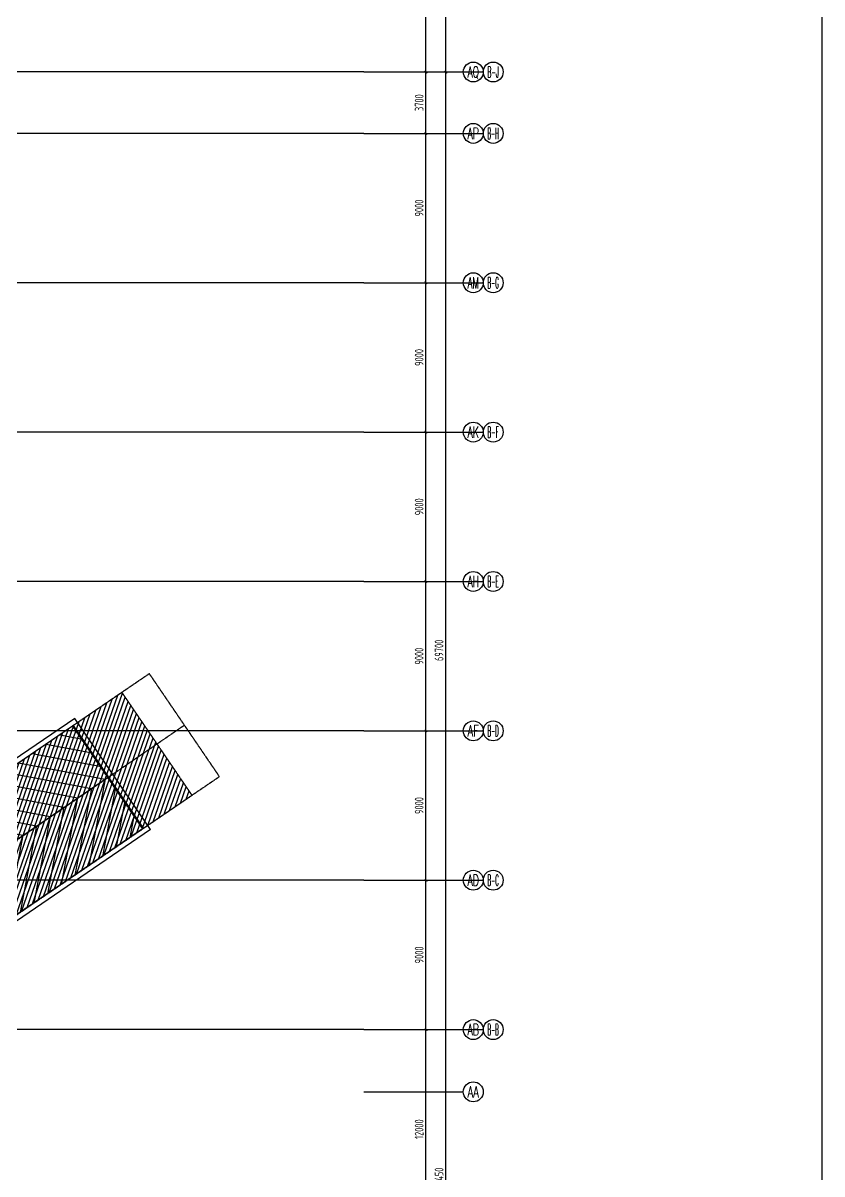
# Model space of a CAD drawing. Extents: x -20827274 to 1300756471, y -549375 to 3431892.
# Drawn here: x 124526 to 172693, y -243210 to -173860 of the extents above; entities that cross this region are included whole.
import ezdxf
from ezdxf.enums import TextEntityAlignment as Align

# ---------------------------------------------------------------- set-up
doc = ezdxf.new("R2010")
doc.units = 0
doc.header["$LTSCALE"] = 10
doc.linetypes.add('暖附图底图$0$DASH', pattern=[0.35, 0.25, -0.1])
doc.linetypes.add('暖附图底图$0$DOTE', pattern=[2.42, 2, -0.2, 0.02, -0.2])
for name, color, linetype in [('1-zs', 3, 'Continuous'), ('A-PUB_TITLE', 4, 'Continuous'), ('AXIS_TEXT', 7, 'Continuous'), ('暖附图底图$0$1-标注暖通', 8, 'Continuous'), ('暖附图底图$0$A-SPACE_SHAR', 8, 'Continuous'), ('暖附图底图$0$AXIS', 8, 'Continuous'), ('暖附图底图$0$AXIS_TEXT', 8, 'Continuous'), ('暖附图底图$0$DOTE', 8, 'Continuous'), ('暖附图底图$0$STAIR', 8, 'Continuous'), ('暖附图底图$0$雨棚投影', 8, 'Continuous')]:
    doc.layers.add(name, color=color, linetype=linetype)
doc.styles.add('COMPLEX', font='COMPLEX.shx', dxfattribs={"width": 0.65})
doc.styles.add('暖附图底图$0$8B2_02_T3', font='tssdeng.shx', dxfattribs={"width": 0.6, "bigfont": 'TSSDCHN.shx'})
doc.styles.add('暖附图底图$0$_TCH_AXIS', font='COMPLEX', dxfattribs={"bigfont": 'GBCBIG'})
doc.dimstyles.new('暖附图底图$0$_TCH_ARCH&&150', dxfattribs={"dimtxt": 525, "dimasz": 150, "dimexe": 375, "dimexo": 450, "dimgap": 150, "dimtad": 1, "dimdec": 0, "dimrnd": 50, "dimzin": 0, "dimdsep": 46, "dimtxsty": '暖附图底图$0$8B2_02_T3', "dimblk": '暖附图底图$0$_ArchTick', "dimcen": 0.09, "dimclrt": 7, "dimazin": 2, "dimtfac": 1, "dimtdec": 0, "dimtix": 1, "dimtmove": 2, "dimatfit": 3, "dimfxl": 0, "dimtolj": 1, "dimtzin": 0, "dimarcsym": 0})

# ---------------------------------------------------------------- blocks, each defined once
blk = doc.blocks.new('暖附图底图$0$坡道2')
at = {"layer": '暖附图底图$0$雨棚投影', "linetype": '暖附图底图$0$DASH', "lineweight": -3, "ltscale": 2}
h = blk.add_hatch(dxfattribs=at)
h.set_pattern_fill('ANSI31', color=256, scale=150, angle=-188.45221)
h.set_pattern_definition([(216.54779, (-338685, -816830.86), (141.80179, -191.3002), [])])
h.paths.add_polyline_path([(-138024, -490322), (-160013, -490322), (-160013, -497822), (-138024, -497822)])
at = {"layer": '暖附图底图$0$STAIR', "ltscale": 5}
blk.add_line((-122258, -490322), (-122258, -497822), dxfattribs=at)
blk.add_lwpolyline([(-118658, -497789), (-118658, -490330), (-138024, -490321), (-138024, -497821)], close=True, dxfattribs=at)
blk.add_lwpolyline([(-118658, -493963), (-138024, -494011)], dxfattribs=at)
at = {"layer": '暖附图底图$0$雨棚投影', "linetype": '暖附图底图$0$DASH', "lineweight": -3, "ltscale": 2}
for p, q in [((-160014, -490321), (-160014, -497822)), ((-156414, -490321), (-156414, -497822))]:
    blk.add_line(p, q, dxfattribs=at)
for points in [[(-138024, -497822), (-138024, -490363), (-162014, -490321), (-162014, -497821)], [(-138024, -490322), (-160014, -490322), (-160014, -497822), (-138024, -497822)]]:
    blk.add_lwpolyline(points, close=True, dxfattribs=at)
blk.add_lwpolyline([(-138309, -494012), (-162014, -494071)], dxfattribs=at)
blk = doc.blocks.new('暖附图底图$0$A$C5A727BB1')
at = {"layer": '暖附图底图$0$A-SPACE_SHAR'}
for p, q in [((-7.026, 4.031), (-16.257, -12.059)), ((-6.915, 3.621), (-15.997, -12.208)), ((0, 0), (-7.026, 4.031)), ((-0.41, -0.111), (-6.915, 3.621)), ((-12.744, -14.074), (-3.662, 1.755)), ((0, 0), (-9.231, -16.09)), ((-0.41, -0.111), (-9.492, -15.941)), ((-16.257, -12.059), (-9.231, -16.09))]:
    blk.add_line(p, q, dxfattribs=at)
for points in [[(-7.412, 2.754), (-6.047, 3.124)], [(-8.408, 1.019), (-4.313, 2.129)], [(-7.91, 1.887), (-5.18, 2.626)], [(-8.905, 0.152), (-3.787, 1.538), (-2.4, -3.58)], [(-3.012, 1.382), (-1.902, -2.713)], [(-2.144, 0.884), (-1.405, -1.846)], [(-9.403, -0.715), (-4.284, 0.671), (-2.898, -4.448)], [(-1.277, 0.387), (-0.907, -0.978)], [(-9.901, -1.583), (-4.782, -0.196), (-3.395, -5.315)], [(-10.398, -2.45), (-5.28, -1.064), (-3.893, -6.183)], [(-10.896, -3.318), (-5.777, -1.931), (-4.391, -7.05)], [(-11.394, -4.185), (-6.275, -2.798), (-4.888, -7.917)], [(-11.891, -5.052), (-6.772, -3.666), (-5.386, -8.785)], [(-12.389, -5.92), (-7.27, -4.533), (-5.884, -9.652)], [(-12.887, -6.787), (-7.768, -5.401), (-6.381, -10.519)], [(-13.384, -7.654), (-8.265, -6.268), (-6.879, -11.387)], [(-13.882, -8.522), (-8.763, -7.135), (-7.377, -12.254)], [(-14.38, -9.389), (-9.261, -8.003), (-7.874, -13.122)], [(-14.877, -10.257), (-9.758, -8.87), (-8.372, -13.989)], [(-15.375, -11.124), (-10.256, -9.737), (-8.87, -14.856)], [(-15.873, -11.991), (-10.754, -10.605), (-9.367, -15.724)], [(-15.346, -12.581), (-11.251, -11.472), (-10.142, -15.567)], [(-14.479, -13.079), (-11.749, -12.34), (-11.01, -15.07)], [(-13.612, -13.577), (-12.247, -13.207), (-11.877, -14.572)]]:
    blk.add_lwpolyline(points, dxfattribs=at)
blk = doc.blocks.new('_AXISO')
blk.add_circle((0, 0), 0.5)
at = {"layer": 'AXIS_TEXT', "style": 'COMPLEX', "width": 1.041667}
blk.add_attdef('A', text='', height=0.56, dxfattribs=at).set_placement((-0.25, -0.28), (0.25, -0.28), align=Align.FIT)
blk = doc.blocks.new('暖附图底图$0$_ArchTick')
at = {"color": 0, "linetype": 'ByBlock', "const_width": 0.4}
blk.add_lwpolyline([(-0.5, -0.5), (0.5, 0.5)], dxfattribs=at)
blk = doc.blocks.new('*D3249')
at = {"layer": 'Defpoints', "color": 0, "transparency": 16777216}
for p in [(145070, -176810), (150020, -176810), (145070, -246510)]:
    blk.add_point(p, dxfattribs=at)
at = {"layer": '暖附图底图$0$AXIS', "color": 0, "lineweight": -2, "transparency": 16777216}
for p, q in [((145520, -176810), (150395, -176810)), ((150020, -246510), (150020, -176810)), ((145520, -246510), (150395, -246510))]:
    blk.add_line(p, q, dxfattribs=at)
at = {"layer": '暖附图底图$0$AXIS', "color": 0, "lineweight": -2, "transparency": 16777216, "xscale": 150, "yscale": 150, "zscale": 150}
for p, rotation in [((150020, -176810), 90), ((150020, -246510), 270)]:
    blk.add_blockref('暖附图底图$0$_ArchTick', p, dxfattribs=dict(at, rotation=rotation))
at = {"layer": '暖附图底图$0$AXIS', "color": 7, "transparency": 16777216, "insert": (149608, -211660), "char_height": 525, "attachment_point": 5, "rotation": 90, "style": '暖附图底图$0$8B2_02_T3'}
blk.add_mtext('\\A1;69700', dxfattribs=at)
blk = doc.blocks.new('*D3258')
at = {"layer": 'Defpoints', "color": 0, "transparency": 16777216}
for p in [(145070, -234510), (148820, -234510), (145070, -246510)]:
    blk.add_point(p, dxfattribs=at)
at = {"layer": '暖附图底图$0$AXIS', "color": 0, "lineweight": -2, "transparency": 16777216}
for p, q in [((145520, -234510), (149195, -234510)), ((148820, -246510), (148820, -234510)), ((145520, -246510), (149195, -246510))]:
    blk.add_line(p, q, dxfattribs=at)
at = {"layer": '暖附图底图$0$AXIS', "color": 0, "lineweight": -2, "transparency": 16777216, "xscale": 150, "yscale": 150, "zscale": 150}
for p, rotation in [((148820, -234510), 90), ((148820, -246510), 270)]:
    blk.add_blockref('暖附图底图$0$_ArchTick', p, dxfattribs=dict(at, rotation=rotation))
at = {"layer": '暖附图底图$0$AXIS', "color": 7, "transparency": 16777216, "insert": (148408, -240510), "char_height": 525, "attachment_point": 5, "rotation": 90, "style": '暖附图底图$0$8B2_02_T3'}
blk.add_mtext('\\A1;12000', dxfattribs=at)
blk = doc.blocks.new('*D3259')
at = {"layer": 'Defpoints', "color": 0, "transparency": 16777216}
for p in [(145070, -225510), (148820, -225510), (145070, -234510)]:
    blk.add_point(p, dxfattribs=at)
at = {"layer": '暖附图底图$0$AXIS', "color": 0, "lineweight": -2, "transparency": 16777216}
for p, q in [((145520, -225510), (149195, -225510)), ((148820, -234510), (148820, -225510)), ((145520, -234510), (149195, -234510))]:
    blk.add_line(p, q, dxfattribs=at)
at = {"layer": '暖附图底图$0$AXIS', "color": 0, "lineweight": -2, "transparency": 16777216, "xscale": 150, "yscale": 150, "zscale": 150}
for p, rotation in [((148820, -225510), 90), ((148820, -234510), 270)]:
    blk.add_blockref('暖附图底图$0$_ArchTick', p, dxfattribs=dict(at, rotation=rotation))
at = {"layer": '暖附图底图$0$AXIS', "color": 7, "transparency": 16777216, "insert": (148408, -230010), "char_height": 525, "attachment_point": 5, "rotation": 90, "style": '暖附图底图$0$8B2_02_T3'}
blk.add_mtext('\\A1;9000', dxfattribs=at)
blk = doc.blocks.new('*D3260')
at = {"layer": 'Defpoints', "color": 0, "transparency": 16777216}
for p in [(145070, -216510), (148820, -216510), (145070, -225510)]:
    blk.add_point(p, dxfattribs=at)
at = {"layer": '暖附图底图$0$AXIS', "color": 0, "lineweight": -2, "transparency": 16777216}
for p, q in [((145520, -216510), (149195, -216510)), ((148820, -225510), (148820, -216510)), ((145520, -225510), (149195, -225510))]:
    blk.add_line(p, q, dxfattribs=at)
at = {"layer": '暖附图底图$0$AXIS', "color": 0, "lineweight": -2, "transparency": 16777216, "xscale": 150, "yscale": 150, "zscale": 150}
for p, rotation in [((148820, -216510), 90), ((148820, -225510), 270)]:
    blk.add_blockref('暖附图底图$0$_ArchTick', p, dxfattribs=dict(at, rotation=rotation))
at = {"layer": '暖附图底图$0$AXIS', "color": 7, "transparency": 16777216, "insert": (148408, -221010), "char_height": 525, "attachment_point": 5, "rotation": 90, "style": '暖附图底图$0$8B2_02_T3'}
blk.add_mtext('\\A1;9000', dxfattribs=at)
blk = doc.blocks.new('*D3261')
at = {"layer": 'Defpoints', "color": 0, "transparency": 16777216}
for p in [(145070, -207510), (148820, -207510), (145070, -216510)]:
    blk.add_point(p, dxfattribs=at)
at = {"layer": '暖附图底图$0$AXIS', "color": 0, "lineweight": -2, "transparency": 16777216}
for p, q in [((145520, -207510), (149195, -207510)), ((148820, -216510), (148820, -207510)), ((145520, -216510), (149195, -216510))]:
    blk.add_line(p, q, dxfattribs=at)
at = {"layer": '暖附图底图$0$AXIS', "color": 0, "lineweight": -2, "transparency": 16777216, "xscale": 150, "yscale": 150, "zscale": 150}
for p, rotation in [((148820, -207510), 90), ((148820, -216510), 270)]:
    blk.add_blockref('暖附图底图$0$_ArchTick', p, dxfattribs=dict(at, rotation=rotation))
at = {"layer": '暖附图底图$0$AXIS', "color": 7, "transparency": 16777216, "insert": (148408, -212010), "char_height": 525, "attachment_point": 5, "rotation": 90, "style": '暖附图底图$0$8B2_02_T3'}
blk.add_mtext('\\A1;9000', dxfattribs=at)
blk = doc.blocks.new('*D3262')
at = {"layer": 'Defpoints', "color": 0, "transparency": 16777216}
for p in [(145070, -198510), (148820, -198510), (145070, -207510)]:
    blk.add_point(p, dxfattribs=at)
at = {"layer": '暖附图底图$0$AXIS', "color": 0, "lineweight": -2, "transparency": 16777216}
for p, q in [((145520, -198510), (149195, -198510)), ((148820, -207510), (148820, -198510)), ((145520, -207510), (149195, -207510))]:
    blk.add_line(p, q, dxfattribs=at)
at = {"layer": '暖附图底图$0$AXIS', "color": 0, "lineweight": -2, "transparency": 16777216, "xscale": 150, "yscale": 150, "zscale": 150}
for p, rotation in [((148820, -198510), 90), ((148820, -207510), 270)]:
    blk.add_blockref('暖附图底图$0$_ArchTick', p, dxfattribs=dict(at, rotation=rotation))
at = {"layer": '暖附图底图$0$AXIS', "color": 7, "transparency": 16777216, "insert": (148408, -203010), "char_height": 525, "attachment_point": 5, "rotation": 90, "style": '暖附图底图$0$8B2_02_T3'}
blk.add_mtext('\\A1;9000', dxfattribs=at)
blk = doc.blocks.new('*D3263')
at = {"layer": 'Defpoints', "color": 0, "transparency": 16777216}
for p in [(145070, -189510), (148820, -189510), (145070, -198510)]:
    blk.add_point(p, dxfattribs=at)
at = {"layer": '暖附图底图$0$AXIS', "color": 0, "lineweight": -2, "transparency": 16777216}
for p, q in [((145520, -189510), (149195, -189510)), ((148820, -198510), (148820, -189510)), ((145520, -198510), (149195, -198510))]:
    blk.add_line(p, q, dxfattribs=at)
at = {"layer": '暖附图底图$0$AXIS', "color": 0, "lineweight": -2, "transparency": 16777216, "xscale": 150, "yscale": 150, "zscale": 150}
for p, rotation in [((148820, -189510), 90), ((148820, -198510), 270)]:
    blk.add_blockref('暖附图底图$0$_ArchTick', p, dxfattribs=dict(at, rotation=rotation))
at = {"layer": '暖附图底图$0$AXIS', "color": 7, "transparency": 16777216, "insert": (148408, -194010), "char_height": 525, "attachment_point": 5, "rotation": 90, "style": '暖附图底图$0$8B2_02_T3'}
blk.add_mtext('\\A1;9000', dxfattribs=at)
blk = doc.blocks.new('*D3264')
at = {"layer": 'Defpoints', "color": 0, "transparency": 16777216}
for p in [(145070, -180510), (148820, -180510), (145070, -189510)]:
    blk.add_point(p, dxfattribs=at)
at = {"layer": '暖附图底图$0$AXIS', "color": 0, "lineweight": -2, "transparency": 16777216}
for p, q in [((145520, -180510), (149195, -180510)), ((148820, -189510), (148820, -180510)), ((145520, -189510), (149195, -189510))]:
    blk.add_line(p, q, dxfattribs=at)
at = {"layer": '暖附图底图$0$AXIS', "color": 0, "lineweight": -2, "transparency": 16777216, "xscale": 150, "yscale": 150, "zscale": 150}
for p, rotation in [((148820, -180510), 90), ((148820, -189510), 270)]:
    blk.add_blockref('暖附图底图$0$_ArchTick', p, dxfattribs=dict(at, rotation=rotation))
at = {"layer": '暖附图底图$0$AXIS', "color": 7, "transparency": 16777216, "insert": (148408, -185010), "char_height": 525, "attachment_point": 5, "rotation": 90, "style": '暖附图底图$0$8B2_02_T3'}
blk.add_mtext('\\A1;9000', dxfattribs=at)
blk = doc.blocks.new('*D3265')
at = {"layer": 'Defpoints', "color": 0, "transparency": 16777216}
for p in [(145070, -176810), (148820, -176810), (145070, -180510)]:
    blk.add_point(p, dxfattribs=at)
at = {"layer": '暖附图底图$0$AXIS', "color": 0, "lineweight": -2, "transparency": 16777216}
for p, q in [((145520, -176810), (149195, -176810)), ((148820, -180510), (148820, -176810)), ((145520, -180510), (149195, -180510))]:
    blk.add_line(p, q, dxfattribs=at)
at = {"layer": '暖附图底图$0$AXIS', "color": 0, "lineweight": -2, "transparency": 16777216, "xscale": 150, "yscale": 150, "zscale": 150}
for p, rotation in [((148820, -176810), 90), ((148820, -180510), 270)]:
    blk.add_blockref('暖附图底图$0$_ArchTick', p, dxfattribs=dict(at, rotation=rotation))
at = {"layer": '暖附图底图$0$AXIS', "color": 7, "transparency": 16777216, "insert": (148408, -178660), "char_height": 525, "attachment_point": 5, "rotation": 90, "style": '暖附图底图$0$8B2_02_T3'}
blk.add_mtext('\\A1;3700', dxfattribs=at)
blk = doc.blocks.new('*D3266')
at = {"layer": 'Defpoints', "color": 0, "transparency": 16777216}
for p in [(145070, -167810), (148820, -167810), (145070, -176810)]:
    blk.add_point(p, dxfattribs=at)
at = {"layer": '暖附图底图$0$AXIS', "color": 0, "lineweight": -2, "transparency": 16777216}
for p, q in [((145520, -167810), (149195, -167810)), ((148820, -176810), (148820, -167810)), ((145520, -176810), (149195, -176810))]:
    blk.add_line(p, q, dxfattribs=at)
at = {"layer": '暖附图底图$0$AXIS', "color": 0, "lineweight": -2, "transparency": 16777216, "xscale": 150, "yscale": 150, "zscale": 150}
for p, rotation in [((148820, -167810), 90), ((148820, -176810), 270)]:
    blk.add_blockref('暖附图底图$0$_ArchTick', p, dxfattribs=dict(at, rotation=rotation))
at = {"layer": '暖附图底图$0$AXIS', "color": 7, "transparency": 16777216, "insert": (148408, -172310), "char_height": 525, "attachment_point": 5, "rotation": 90, "style": '暖附图底图$0$8B2_02_T3'}
blk.add_mtext('\\A1;9000', dxfattribs=at)
blk = doc.blocks.new('*D3352')
at = {"layer": 'Defpoints', "color": 0, "transparency": 16777216}
for p in [(145070, -167810), (150020, -167810), (145070, -319260)]:
    blk.add_point(p, dxfattribs=at)
at = {"layer": '暖附图底图$0$AXIS', "color": 0, "lineweight": -2, "transparency": 16777216}
for p, q in [((145520, -167810), (150395, -167810)), ((150020, -319260), (150020, -167810)), ((145520, -319260), (150395, -319260))]:
    blk.add_line(p, q, dxfattribs=at)
at = {"layer": '暖附图底图$0$AXIS', "color": 0, "lineweight": -2, "transparency": 16777216, "xscale": 150, "yscale": 150, "zscale": 150}
for p, rotation in [((150020, -167810), 90), ((150020, -319260), 270)]:
    blk.add_blockref('暖附图底图$0$_ArchTick', p, dxfattribs=dict(at, rotation=rotation))
at = {"layer": '暖附图底图$0$AXIS', "color": 7, "transparency": 16777216, "insert": (149608, -243535), "char_height": 525, "attachment_point": 5, "rotation": 90, "style": '暖附图底图$0$8B2_02_T3'}
blk.add_mtext('\\A1;151450', dxfattribs=at)
blk = doc.blocks.new('暖附图底图$0$AFSFCS')
at = {"layer": '暖附图底图$0$AXIS'}
for p, q in [((145070.3, -176810.4), (152270.3, -176810.4)), ((145070.3, -176810.4), (151070.3, -176810.4)), ((145070.3, -180510.4), (152270.3, -180510.4)), ((145070.3, -180510.4), (151070.3, -180510.4)), ((145070.3, -189510.4), (152270.3, -189510.4)), ((145070.3, -189510.4), (151070.3, -189510.4)), ((145070.3, -198510.4), (152270.3, -198510.4)), ((145070.3, -198510.4), (151070.3, -198510.4)), ((145070.3, -207510.4), (152270.3, -207510.4)), ((145070.3, -207510.4), (151070.3, -207510.4)), ((145070.3, -216510.4), (152270.3, -216510.4)), ((145070.3, -216510.4), (151070.3, -216510.4)), ((145070.3, -225510.4), (152270.3, -225510.4)), ((145070.3, -225510.4), (151070.3, -225510.4)), ((145070.3, -234510.4), (152270.3, -234510.4)), ((145070.3, -234510.4), (151070.3, -234510.4)), ((145070.3, -238260.4), (151070.3, -238260.4))]:
    blk.add_line(p, q, dxfattribs=at)
at = {"layer": '暖附图底图$0$DOTE', "color": 16, "linetype": '暖附图底图$0$DOTE', "ltscale": 1.5}
for p, q in [((145070.3, -176810.4), (4332, -176810.4)), ((145070.3, -180510.4), (4332, -180510.4)), ((145070.3, -189510.4), (4332, -189510.4)), ((145070.3, -198510.4), (4332, -198510.4)), ((145070.3, -207510.4), (4332, -207510.4)), ((145070.3, -216510.4), (4332, -216510.4)), ((145070.3, -225510.4), (4332, -225510.4)), ((145070.3, -234510.4), (16241.4, -234510.4))]:
    blk.add_line(p, q, dxfattribs=at)
at = {"xscale": 999.9999999999999, "yscale": 999.9999999999999, "zscale": 999.9999999999999, "rotation": 334.1239223419436}
blk.add_blockref('暖附图底图$0$A$C5A727BB1', (132207, -222461, 0), dxfattribs=at)
at = {"rotation": 214.2785819901862}
blk.add_blockref('暖附图底图$0$坡道2', (278652.2, -715668.1), dxfattribs=at)
at = {"layer": '暖附图底图$0$AXIS'}
ref = blk.add_blockref('_AXISO', (151670.3, -176810.4), dxfattribs=dict(at, xscale=1200, yscale=1200, zscale=1200))
ref.add_attrib('A', 'AQ', dxfattribs={"layer": '暖附图底图$0$AXIS_TEXT', "height": 678.82, "style": '暖附图底图$0$_TCH_AXIS', "width": 0.567568}).set_placement((151330.9, -177149.8), (152009.7, -177149.8), align=Align.FIT)
ref = blk.add_blockref('_AXISO', (152870.3, -176810.4), dxfattribs=dict(at, xscale=1200, yscale=1200, zscale=1200))
ref.add_attrib('A', 'B-J', dxfattribs={"layer": '暖附图底图$0$AXIS_TEXT', "height": 678.82, "style": '暖附图底图$0$_TCH_AXIS', "width": 0.355932}).set_placement((152530.9, -177149.8), (153209.7, -177149.8), align=Align.FIT)
ref = blk.add_blockref('_AXISO', (151670.3, -180510.4), dxfattribs=dict(at, xscale=1200, yscale=1200, zscale=1200))
ref.add_attrib('A', 'AP', dxfattribs={"layer": '暖附图底图$0$AXIS_TEXT', "height": 678.82, "style": '暖附图底图$0$_TCH_AXIS', "width": 0.552632}).set_placement((151330.9, -180849.8), (152009.7, -180849.8), align=Align.FIT)
ref = blk.add_blockref('_AXISO', (152870.3, -180510.4), dxfattribs=dict(at, xscale=1200, yscale=1200, zscale=1200))
ref.add_attrib('A', 'B-H', dxfattribs={"layer": '暖附图底图$0$AXIS_TEXT', "height": 678.82, "style": '暖附图底图$0$_TCH_AXIS', "width": 0.308824}).set_placement((152530.9, -180849.8), (153209.7, -180849.8), align=Align.FIT)
ref = blk.add_blockref('_AXISO', (151670.3, -189510.4), dxfattribs=dict(at, xscale=1200, yscale=1200, zscale=1200))
ref.add_attrib('A', 'AM', dxfattribs={"layer": '暖附图底图$0$AXIS_TEXT', "height": 678.82, "style": '暖附图底图$0$_TCH_AXIS', "width": 0.5}).set_placement((151330.9, -189849.8), (152009.7, -189849.8), align=Align.FIT)
ref = blk.add_blockref('_AXISO', (152870.3, -189510.4), dxfattribs=dict(at, xscale=1200, yscale=1200, zscale=1200))
ref.add_attrib('A', 'B-G', dxfattribs={"layer": '暖附图底图$0$AXIS_TEXT', "height": 678.82, "style": '暖附图底图$0$_TCH_AXIS', "width": 0.318182}).set_placement((152530.9, -189849.8), (153209.7, -189849.8), align=Align.FIT)
ref = blk.add_blockref('_AXISO', (151670.3, -198510.4), dxfattribs=dict(at, xscale=1200, yscale=1200, zscale=1200))
ref.add_attrib('A', 'AK', dxfattribs={"layer": '暖附图底图$0$AXIS_TEXT', "height": 678.82, "style": '暖附图底图$0$_TCH_AXIS', "width": 0.525}).set_placement((151330.9, -198849.8), (152009.7, -198849.8), align=Align.FIT)
ref = blk.add_blockref('_AXISO', (152870.3, -198510.4), dxfattribs=dict(at, xscale=1200, yscale=1200, zscale=1200))
ref.add_attrib('A', 'B-F', dxfattribs={"layer": '暖附图底图$0$AXIS_TEXT', "height": 678.82, "style": '暖附图底图$0$_TCH_AXIS', "width": 0.328125}).set_placement((152530.9, -198849.8), (153209.7, -198849.8), align=Align.FIT)
ref = blk.add_blockref('_AXISO', (151670.3, -207510.4), dxfattribs=dict(at, xscale=1200, yscale=1200, zscale=1200))
ref.add_attrib('A', 'AH', dxfattribs={"layer": '暖附图底图$0$AXIS_TEXT', "height": 678.82, "style": '暖附图底图$0$_TCH_AXIS', "width": 0.512195}).set_placement((151330.9, -207849.8), (152009.7, -207849.8), align=Align.FIT)
ref = blk.add_blockref('_AXISO', (152870.3, -207510.4), dxfattribs=dict(at, xscale=1200, yscale=1200, zscale=1200))
ref.add_attrib('A', 'B-E', dxfattribs={"layer": '暖附图底图$0$AXIS_TEXT', "height": 678.82, "style": '暖附图底图$0$_TCH_AXIS', "width": 0.328125}).set_placement((152530.9, -207849.8), (153209.7, -207849.8), align=Align.FIT)
ref = blk.add_blockref('_AXISO', (151670.3, -216510.4), dxfattribs=dict(at, xscale=1200, yscale=1200, zscale=1200))
ref.add_attrib('A', 'AF', dxfattribs={"layer": '暖附图底图$0$AXIS_TEXT', "height": 678.82, "style": '暖附图底图$0$_TCH_AXIS', "width": 0.567568}).set_placement((151330.9, -216849.8), (152009.7, -216849.8), align=Align.FIT)
ref = blk.add_blockref('_AXISO', (152870.3, -216510.4), dxfattribs=dict(at, xscale=1200, yscale=1200, zscale=1200))
ref.add_attrib('A', 'B-D', dxfattribs={"layer": '暖附图底图$0$AXIS_TEXT', "height": 678.82, "style": '暖附图底图$0$_TCH_AXIS', "width": 0.323077}).set_placement((152530.9, -216849.8), (153209.7, -216849.8), align=Align.FIT)
ref = blk.add_blockref('_AXISO', (151670.3, -225510.4), dxfattribs=dict(at, xscale=1200, yscale=1200, zscale=1200))
ref.add_attrib('A', 'AD', dxfattribs={"layer": '暖附图底图$0$AXIS_TEXT', "height": 678.82, "style": '暖附图底图$0$_TCH_AXIS', "width": 0.552632}).set_placement((151330.9, -225849.8), (152009.7, -225849.8), align=Align.FIT)
ref = blk.add_blockref('_AXISO', (152870.3, -225510.4), dxfattribs=dict(at, xscale=1200, yscale=1200, zscale=1200))
ref.add_attrib('A', 'B-C', dxfattribs={"layer": '暖附图底图$0$AXIS_TEXT', "height": 678.82, "style": '暖附图底图$0$_TCH_AXIS', "width": 0.333333}).set_placement((152530.9, -225849.8), (153209.7, -225849.8), align=Align.FIT)
ref = blk.add_blockref('_AXISO', (151670.3, -234510.4), dxfattribs=dict(at, xscale=1200, yscale=1200, zscale=1200))
ref.add_attrib('A', 'AB', dxfattribs={"layer": '暖附图底图$0$AXIS_TEXT', "height": 678.82, "style": '暖附图底图$0$_TCH_AXIS', "width": 0.552632}).set_placement((151330.9, -234849.8), (152009.7, -234849.8), align=Align.FIT)
ref = blk.add_blockref('_AXISO', (152870.3, -234510.4), dxfattribs=dict(at, xscale=1200, yscale=1200, zscale=1200))
ref.add_attrib('A', 'B-B', dxfattribs={"layer": '暖附图底图$0$AXIS_TEXT', "height": 678.82, "style": '暖附图底图$0$_TCH_AXIS', "width": 0.323077}).set_placement((152530.9, -234849.8), (153209.7, -234849.8), align=Align.FIT)
ref = blk.add_blockref('_AXISO', (151670.3, -238260.4), dxfattribs=dict(at, xscale=1200, yscale=1200, zscale=1200))
ref.add_attrib('A', 'AA', dxfattribs={"layer": '暖附图底图$0$AXIS_TEXT', "height": 678.82, "style": '暖附图底图$0$_TCH_AXIS', "width": 0.538462}).set_placement((151330.9, -238599.8), (152009.7, -238599.8), align=Align.FIT)
for p1, p2, distance, picture, middle in [((145070.3, -176810.4), (145070.3, -167810.4), -3750, '*D3266', (148407.8, -172310.4)), ((145070.3, -319260.4), (145070.3, -167810.4), -4950, '*D3352', (149607.8, -243535.4)), ((145070.3, -246510.4), (145070.3, -176810.4), -4950, '*D3249', (149607.8, -211660.4)), ((145070.3, -180510.4), (145070.3, -176810.4), -3750, '*D3265', (148407.8, -178660.4)), ((145070.3, -189510.4), (145070.3, -180510.4), -3750, '*D3264', (148407.8, -185010.4)), ((145070.3, -198510.4), (145070.3, -189510.4), -3750, '*D3263', (148407.8, -194010.4)), ((145070.3, -207510.4), (145070.3, -198510.4), -3750, '*D3262', (148407.8, -203010.4)), ((145070.3, -216510.4), (145070.3, -207510.4), -3750, '*D3261', (148407.8, -212010.4)), ((145070.3, -225510.4), (145070.3, -216510.4), -3750, '*D3260', (148407.8, -221010.4)), ((145070.3, -234510.4), (145070.3, -225510.4), -3750, '*D3259', (148407.8, -230010.4)), ((145070.3, -246510.4), (145070.3, -234510.4), -3750, '*D3258', (148407.8, -240510.4))]:
    dim = blk.add_aligned_dim(p1=p1, p2=p2, distance=distance, dimstyle='暖附图底图$0$_TCH_ARCH&&150', dxfattribs=at)
    dim.commit()
    dim.dimension.update_dxf_attribs({"geometry": picture, "text_midpoint": middle})
blk = doc.blocks.new('暖附图底图')
at = {"layer": '暖附图底图$0$1-标注暖通', "linetype": '暖附图底图$0$DASH'}
blk.add_blockref('暖附图底图$0$AFSFCS', (500000, 0), dxfattribs=at)

msp = doc.modelspace()

# ---------------------------------------------------------------- linework, layer by layer
at = {"layer": 'A-PUB_TITLE'}
msp.add_lwpolyline([(172693.4, -61755.5), (172693.4, -481755.5), (-124306.6, -481755.5), (-124306.6, -61755.5)], close=True, dxfattribs=at)

# ---------------------------------------------------------------- block references
at = {"layer": '1-zs'}
msp.add_blockref('暖附图底图', (-500000, 0), dxfattribs=at)

doc.saveas('drawing.dxf')
